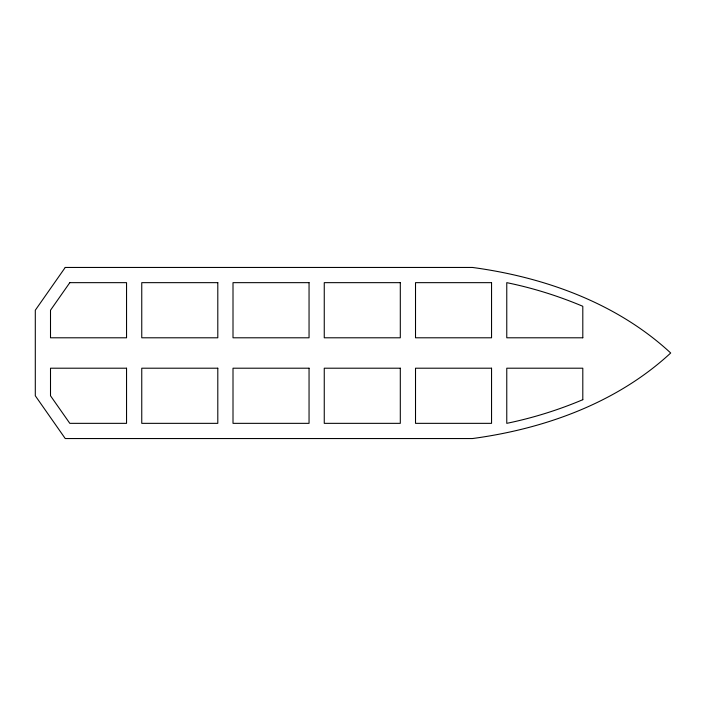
<?xml version="1.0" encoding="UTF-8"?>
<svg xmlns="http://www.w3.org/2000/svg" width="706" height="706" viewBox="0 0 706 706"><rect width="100%" height="100%" fill="white"/><g stroke="black" fill="none" stroke-linecap="round" stroke-linejoin="round"><path stroke-width="1.06" d="M65.243 267.45L35.3 310.225L35.3 395.775L65.243 438.55L472.438 438.55C544.432 428.851 616.709 403.02 670.7 353C616.709 302.98 544.432 277.149 472.438 267.45L65.243 267.45M69.806 282.656L50.505 310.225L50.505 337.795L126.55 337.795L126.55 282.656L69.806 282.656M582.803 399.693C558.314 410.045 532.801 417.978 506.767 423.344L506.767 368.205L582.803 368.205L582.803 399.693M217.801 282.656L141.756 282.656L141.756 337.795L217.801 337.795L217.801 282.656M309.051 282.656L233.006 282.656L233.006 337.795L309.051 337.795L309.051 282.656M400.302 282.656L324.257 282.656L324.257 337.795L400.302 337.795L400.302 282.656M491.552 282.656L415.516 282.656L415.516 337.795L491.552 337.795L491.552 282.656M582.803 337.795L506.767 337.795L506.767 282.656C532.809 287.977 558.314 295.955 582.803 306.289L582.803 337.795M126.55 368.205L50.505 368.205L50.505 395.775L69.806 423.344L126.55 423.344L126.55 368.205M217.801 368.205L141.756 368.205L141.756 423.344L217.801 423.344L217.801 368.205M309.051 368.205L233.006 368.205L233.006 423.344L309.051 423.344L309.051 368.205M400.302 368.205L324.257 368.205L324.257 423.344L400.302 423.344L400.302 368.205M491.552 368.205L415.516 368.205L415.516 423.344L491.552 423.344L491.552 368.205"/></g></svg>
